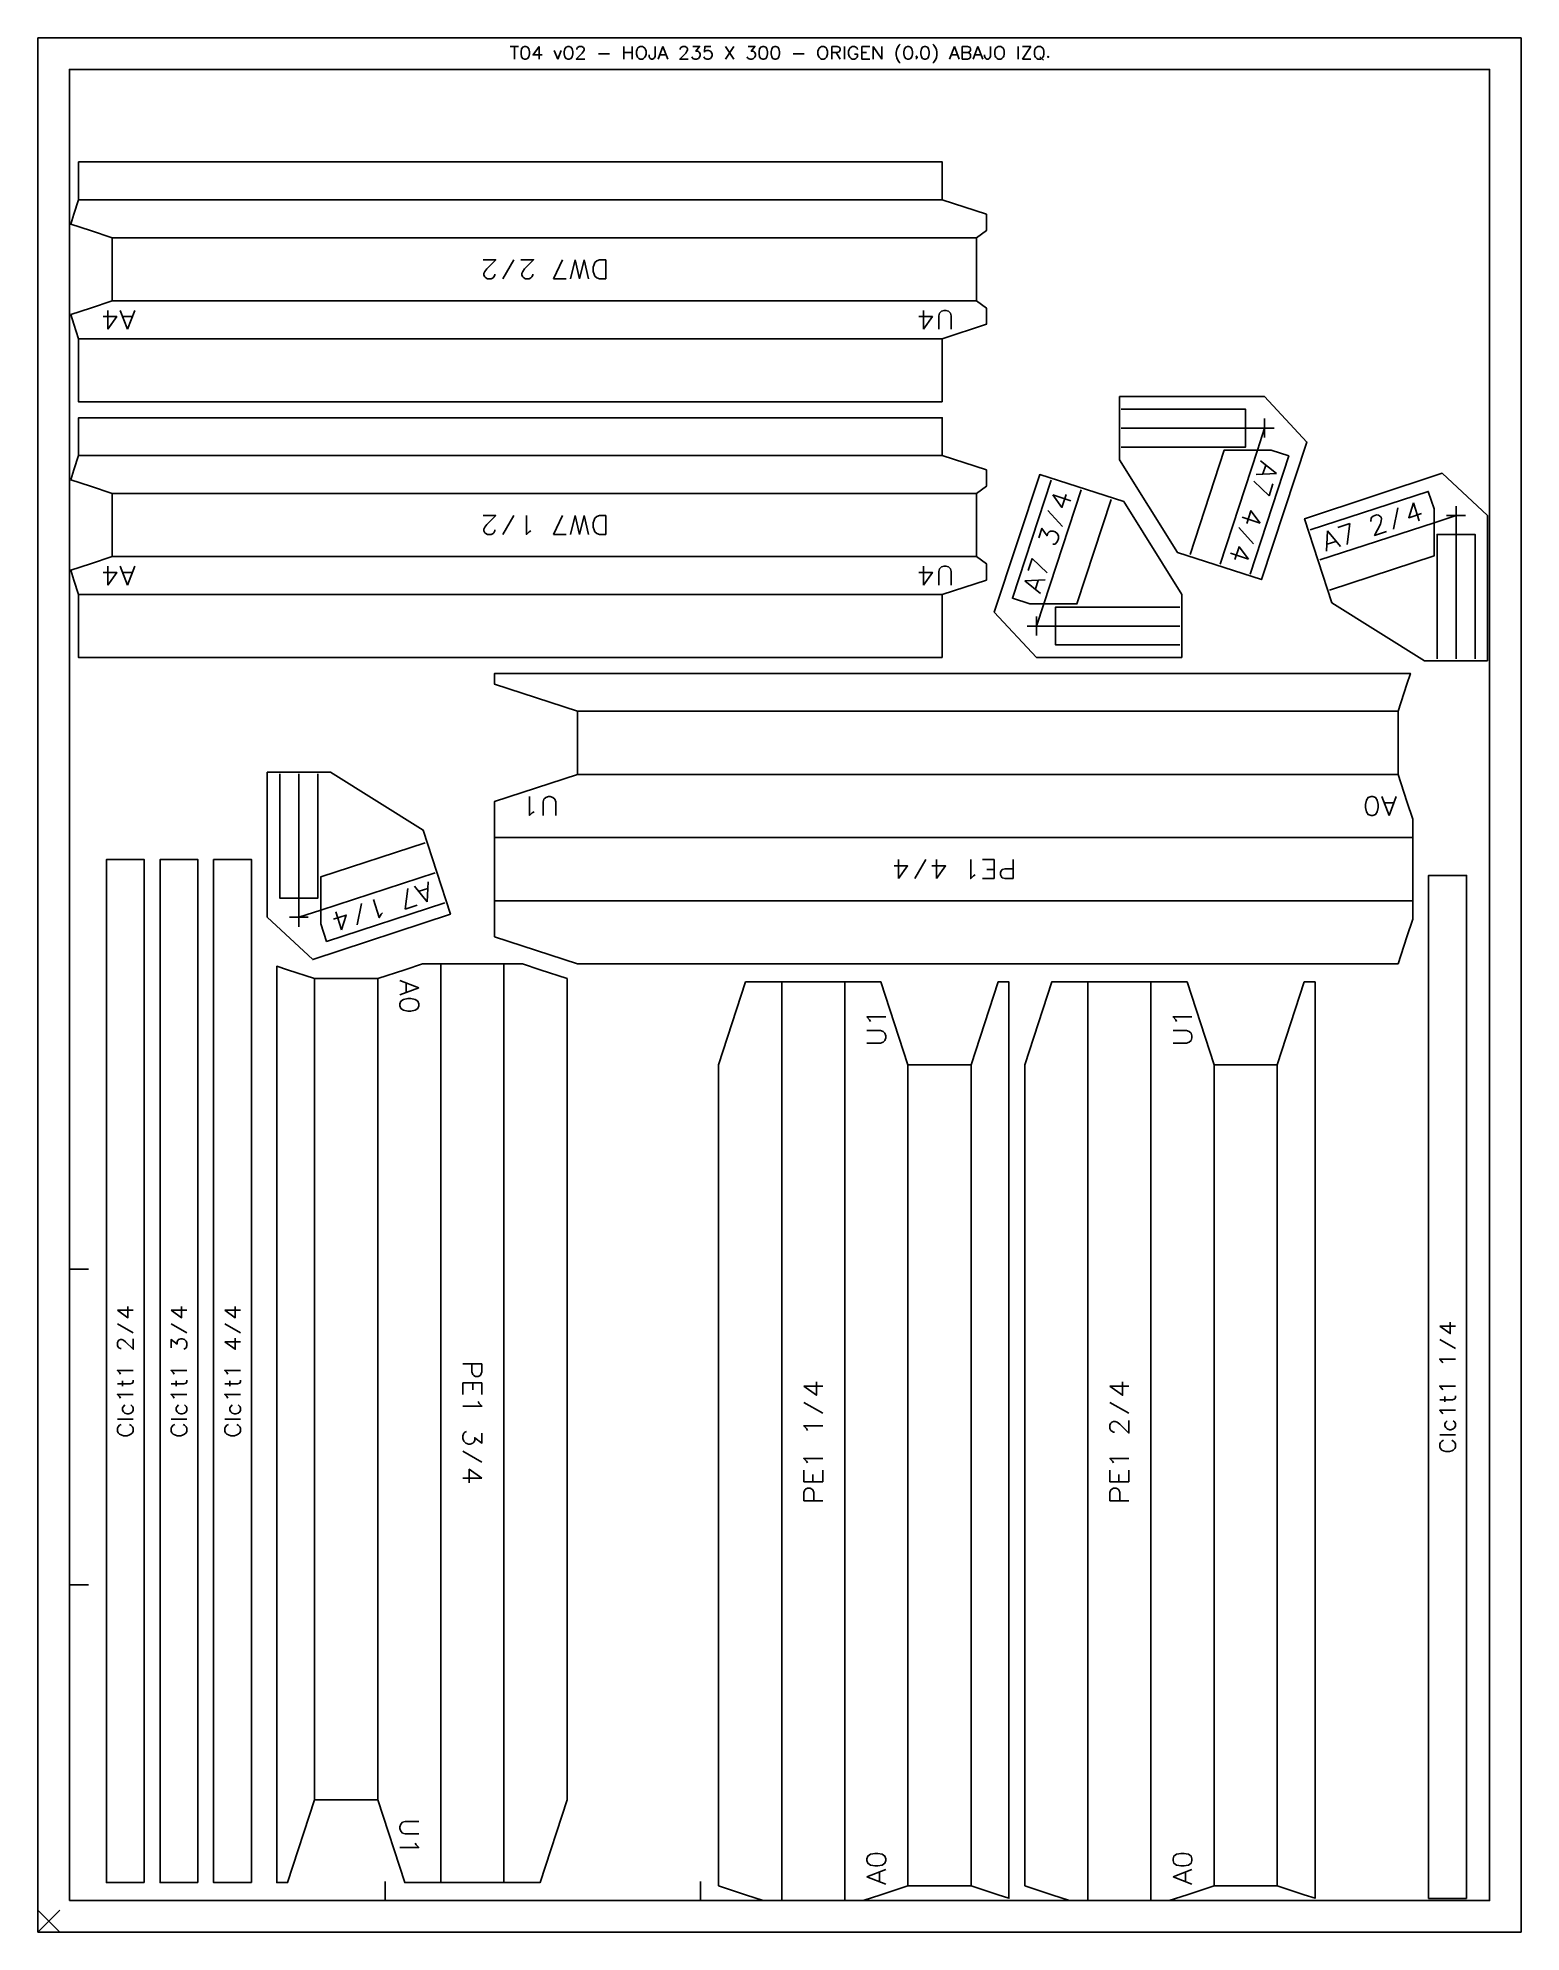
# Model space of a CAD drawing. Extents: x 0 to 235, y 0 to 300.
import ezdxf

# ---------------------------------------------------------------- set-up
doc = ezdxf.new("R2010")
doc.units = 0
for name, color, linetype in [('CORTE', 1, 'Continuous'), ('EJE', 4, 'Continuous'), ('PLIEGUE', 3, 'Continuous'), ('REFERENCIA', 8, 'Continuous'), ('ROTULO', 5, 'Continuous')]:
    doc.layers.add(name, color=color, linetype=linetype)

msp = doc.modelspace()

# ---------------------------------------------------------------- linework, layer by layer
at = {"layer": 'CORTE', "color": 1, "linetype": 'CONTINUOUS'}
for points in [[(143.2763, 242.35), (6.4583, 242.35), (6.4583, 252.35), (5.7129, 254.6338), (5.2022, 256.1983), (5.2022, 256.1983), (8.3255, 257.2177), (8.3255, 257.2177), (11.7946, 258.35), (11.7946, 258.35), (11.7946, 268.35), (11.7946, 268.35), (8.3255, 269.4823), (8.3255, 269.4823), (5.2022, 270.5017), (5.2022, 270.5017), (5.7129, 272.0662), (6.4583, 274.35), (6.4583, 280.35), (143.2763, 280.35), (143.2763, 274.35), (143.2763, 274.35), (150.2735, 272.0662), (150.2735, 272.0662), (150.2735, 270.5017), (150.2735, 269.4823), (150.2735, 269.4823), (148.7129, 268.35), (148.7129, 268.35), (148.7129, 258.35), (148.7129, 258.35), (150.2735, 257.2177), (150.2735, 257.2177), (150.2735, 256.1983), (150.2735, 254.6338), (150.2735, 254.6338), (143.2763, 252.35), (143.2763, 252.35)], [(171.35, 243.1972), (194.35, 243.1972), (201.05, 235.9972), (193.85, 214.1972), (180.55, 218.4972), (171.35, 233.1972)], [(143.2763, 201.85), (6.4583, 201.85), (6.4583, 211.85), (5.7129, 214.1338), (5.2022, 215.6983), (5.2022, 215.6983), (8.3255, 216.7177), (8.3255, 216.7177), (11.7946, 217.85), (11.7946, 217.85), (11.7946, 227.85), (11.7946, 227.85), (8.3255, 228.9823), (8.3255, 228.9823), (5.2022, 230.0017), (5.2022, 230.0017), (5.7129, 231.5662), (6.4583, 233.85), (6.4583, 239.85), (143.2763, 239.85), (143.2763, 233.85), (143.2763, 233.85), (150.2735, 231.5662), (150.2735, 231.5662), (150.2735, 230.0017), (150.2735, 228.9823), (150.2735, 228.9823), (148.7129, 227.85), (148.7129, 227.85), (148.7129, 217.85), (148.7129, 217.85), (150.2735, 216.7177), (150.2735, 216.7177), (150.2735, 215.6983), (150.2735, 214.1338), (150.2735, 214.1338), (143.2763, 211.85), (143.2763, 211.85)], [(229.6972, 201.35), (229.6972, 224.35), (222.4972, 231.05), (200.6972, 223.85), (204.9972, 210.55), (219.6972, 201.35)], [(181.2324, 201.85), (158.2324, 201.85), (151.5324, 209.05), (158.7324, 230.85), (172.0324, 226.55), (181.2324, 211.85)], [(215.5124, 153.35), (85.4749, 153.35), (72.35, 157.6338), (72.35, 157.6338), (72.35, 160.4386), (72.35, 163.35), (72.35, 173.35), (72.35, 176.2614), (72.35, 179.0662), (72.35, 179.0662), (85.4749, 183.35), (85.4749, 183.35), (85.4749, 193.35), (85.4749, 193.35), (72.35, 197.6338), (72.35, 197.6338), (72.35, 199.35), (217.4707, 199.35), (216.9106, 197.6338), (215.5124, 193.35), (215.5124, 183.35), (216.9106, 179.0662), (217.8261, 176.2614), (217.8261, 173.35), (217.8261, 163.35), (217.8261, 160.4386), (216.9106, 157.6338)], [(36.35, 183.7324), (36.35, 160.7324), (43.55, 154.0324), (65.35, 161.2324), (61.05, 174.5324), (46.35, 183.7324)], [(16.85, 7.85), (16.85, 169.85), (10.85, 169.85), (10.85, 7.85)], [(25.35, 7.85), (25.35, 169.85), (19.35, 169.85), (19.35, 7.85)], [(33.85, 7.85), (33.85, 169.85), (27.85, 169.85), (27.85, 7.85)], [(226.35, 5.35), (226.35, 167.35), (220.35, 167.35), (220.35, 5.35)], [(83.85, 151.0124), (83.85, 20.9749), (79.5662, 7.85), (79.5662, 7.85), (76.7614, 7.85), (73.85, 7.85), (63.85, 7.85), (60.9386, 7.85), (58.1338, 7.85), (58.1338, 7.85), (53.85, 20.9749), (53.85, 20.9749), (43.85, 20.9749), (43.85, 20.9749), (39.5662, 7.85), (39.5662, 7.85), (37.85, 7.85), (37.85, 152.9707), (39.5662, 152.4106), (43.85, 151.0124), (53.85, 151.0124), (58.1338, 152.4106), (60.9386, 153.3261), (63.85, 153.3261), (73.85, 153.3261), (76.7614, 153.3261), (79.5662, 152.4106)], [(107.85, 7.319), (107.85, 137.3566), (112.1338, 150.4815), (112.1338, 150.4815), (114.9386, 150.4815), (117.85, 150.4815), (127.85, 150.4815), (130.7614, 150.4815), (133.5662, 150.4815), (133.5662, 150.4815), (137.85, 137.3566), (137.85, 137.3566), (147.85, 137.3566), (147.85, 137.3566), (152.1338, 150.4815), (152.1338, 150.4815), (153.85, 150.4815), (153.85, 5.3607), (152.1338, 5.9209), (147.85, 7.319), (137.85, 7.319), (133.5662, 5.9209), (130.7614, 5.0054), (127.85, 5.0054), (117.85, 5.0054), (114.9386, 5.0054), (112.1338, 5.9209)], [(156.35, 7.319), (156.35, 137.3566), (160.6338, 150.4815), (160.6338, 150.4815), (163.4386, 150.4815), (166.35, 150.4815), (176.35, 150.4815), (179.2614, 150.4815), (182.0662, 150.4815), (182.0662, 150.4815), (186.35, 137.3566), (186.35, 137.3566), (196.35, 137.3566), (196.35, 137.3566), (200.6338, 150.4815), (200.6338, 150.4815), (202.35, 150.4815), (202.35, 5.3607), (200.6338, 5.9209), (196.35, 7.319), (186.35, 7.319), (182.0662, 5.9209), (179.2614, 5.0054), (176.35, 5.0054), (166.35, 5.0054), (163.4386, 5.0054), (160.6338, 5.9209)]]:
    msp.add_lwpolyline(points, close=True, dxfattribs=at)
at = {"layer": 'EJE', "color": 4, "linetype": 'CONTINUOUS'}
for p, q in [((171.65, 238.1972), (191.35, 238.1972)), ((194.35, 238.1972), (193.2076, 234.6972)), ((194.35, 239.6972), (194.35, 238.1972)), ((194.35, 238.1972), (195.85, 238.1972)), ((194.35, 238.1972), (194.35, 236.6972)), ((193.2076, 234.6972), (187.3097, 216.627)), ((159.3747, 210.35), (165.2726, 228.4202)), ((224.6972, 224.35), (224.6972, 225.85)), ((221.1972, 223.2076), (203.127, 217.3097)), ((224.6972, 224.35), (221.1972, 223.2076)), ((224.6972, 224.35), (223.1972, 224.35)), ((226.1972, 224.35), (224.6972, 224.35)), ((224.6972, 201.65), (224.6972, 221.35)), ((158.2324, 206.85), (159.3747, 210.35)), ((158.2324, 206.85), (158.2324, 208.35)), ((158.2324, 206.85), (156.7324, 206.85)), ((158.2324, 205.35), (158.2324, 206.85)), ((180.9324, 206.85), (161.2324, 206.85)), ((41.35, 183.4324), (41.35, 163.7324)), ((44.85, 161.8747), (62.9202, 167.7726)), ((39.85, 160.7324), (41.35, 160.7324)), ((41.35, 160.7324), (44.85, 161.8747)), ((41.35, 160.7324), (41.35, 159.2324)), ((41.35, 160.7324), (42.85, 160.7324))]:
    msp.add_line(p, q, dxfattribs=at)
for points in [[(171.65, 241.1972), (191.35, 241.1972), (191.35, 238.1972)], [(191.35, 238.1972), (191.35, 235.1972), (171.65, 235.1972)], [(191.35, 238.1972), (192.85, 238.1972), (194.35, 238.1972)], [(193.2076, 234.6972), (187.9481, 234.6972), (182.5522, 218.1652)], [(192.0673, 215.0889), (198.1724, 233.7939), (195.4047, 234.6972), (193.2076, 234.6972)], [(160.5151, 229.9583), (154.41, 211.2533), (157.1776, 210.35), (159.3747, 210.35)], [(201.5889, 222.0673), (220.2939, 228.1724), (221.1972, 225.4047), (221.1972, 223.2076)], [(159.3747, 210.35), (164.6343, 210.35), (170.0302, 226.882)], [(221.1972, 223.2076), (221.1972, 217.9481), (204.6652, 212.5522)], [(224.6972, 221.35), (224.6972, 222.85), (224.6972, 224.35)], [(224.6972, 221.35), (221.6972, 221.35), (221.6972, 201.65)], [(227.6972, 201.65), (227.6972, 221.35), (224.6972, 221.35)], [(161.2324, 206.85), (161.2324, 209.85), (180.9324, 209.85)], [(161.2324, 206.85), (159.7324, 206.85), (158.2324, 206.85)], [(180.9324, 203.85), (161.2324, 203.85), (161.2324, 206.85)], [(38.35, 183.4324), (38.35, 163.7324), (41.35, 163.7324)], [(41.35, 163.7324), (44.35, 163.7324), (44.35, 183.4324)], [(44.85, 161.8747), (44.85, 167.1343), (61.382, 172.5302)], [(41.35, 163.7324), (41.35, 162.2324), (41.35, 160.7324)], [(64.4583, 163.0151), (45.7533, 156.91), (44.85, 159.6776), (44.85, 161.8747)]]:
    msp.add_lwpolyline(points, dxfattribs=at)
at = {"layer": 'PLIEGUE', "color": 3, "linetype": 'CONTINUOUS'}
for p, q in [((143.2763, 274.35), (6.4583, 274.35)), ((148.7129, 268.35), (11.7946, 268.35)), ((148.7129, 258.35), (11.7946, 258.35)), ((143.2763, 252.35), (6.4583, 252.35)), ((143.2763, 233.85), (6.4583, 233.85)), ((148.7129, 227.85), (11.7946, 227.85)), ((148.7129, 217.85), (11.7946, 217.85)), ((143.2763, 211.85), (6.4583, 211.85)), ((215.5124, 193.35), (85.4749, 193.35)), ((215.5124, 183.35), (85.4749, 183.35)), ((217.8261, 173.35), (72.35, 173.35)), ((217.8261, 163.35), (72.35, 163.35)), ((63.85, 153.3261), (63.85, 7.85)), ((73.85, 153.3261), (73.85, 7.85)), ((43.85, 151.0124), (43.85, 20.9749)), ((53.85, 151.0124), (53.85, 20.9749)), ((117.85, 5.0054), (117.85, 150.4815)), ((127.85, 5.0054), (127.85, 150.4815)), ((166.35, 5.0054), (166.35, 150.4815)), ((176.35, 5.0054), (176.35, 150.4815)), ((137.85, 7.319), (137.85, 137.3566)), ((147.85, 7.319), (147.85, 137.3566)), ((186.35, 7.319), (186.35, 137.3566)), ((196.35, 7.319), (196.35, 137.3566))]:
    msp.add_line(p, q, dxfattribs=at)
at = {"layer": 'REFERENCIA', "color": 8, "linetype": 'CONTINUOUS'}
for p, q in [((74.8333, 298.6429), (76.1667, 298.6429)), ((75.5, 298.6429), (75.5, 296.6429)), ((79.4048, 298.6429), (79.4048, 296.6429)), ((81.7857, 297.9762), (82.3571, 296.6429)), ((82.9286, 297.9762), (82.3571, 296.6429)), ((88.8333, 297.5), (90.5476, 297.5)), ((92.8333, 298.6429), (92.8333, 296.6429)), ((92.8333, 297.6905), (94.1667, 297.6905)), ((94.1667, 298.6429), (94.1667, 296.6429)), ((99.0238, 298.6429), (98.2619, 296.6429)), ((98.5476, 297.3095), (99.5, 297.3095)), ((99.0238, 298.6429), (99.7857, 296.6429)), ((108.9286, 298.6429), (110.2619, 296.6429)), ((110.2619, 298.6429), (108.9286, 296.6429)), ((119.6905, 297.5), (121.4048, 297.5)), ((125.7857, 298.6429), (125.7857, 296.6429)), ((126.4524, 297.6905), (127.119, 296.6429)), ((127.7857, 298.6429), (127.7857, 296.6429)), ((129.4048, 297.4048), (129.881, 297.4048)), ((130.5476, 298.6429), (130.5476, 296.6429)), ((130.5476, 298.6429), (131.7857, 298.6429)), ((130.5476, 297.6905), (131.3095, 297.6905)), ((132.3571, 298.6429), (132.3571, 296.6429)), ((132.3571, 298.6429), (133.6905, 296.6429)), ((133.6905, 298.6429), (133.6905, 296.6429)), ((145.2143, 298.6429), (144.4524, 296.6429)), ((144.7381, 297.3095), (145.6905, 297.3095)), ((145.2143, 298.6429), (145.9762, 296.6429)), ((146.4524, 298.6429), (146.4524, 296.6429)), ((148.9286, 298.6429), (148.1667, 296.6429)), ((148.4524, 297.3095), (149.4048, 297.3095)), ((148.9286, 298.6429), (149.6905, 296.6429)), ((155.3095, 298.6429), (155.3095, 296.6429)), ((157.3095, 298.6429), (155.9762, 296.6429)), ((155.9762, 298.6429), (157.3095, 298.6429)), ((158.7381, 297.0238), (159.3095, 296.4524)), ((130.5476, 296.6429), (131.7857, 296.6429)), ((155.9762, 296.6429), (157.3095, 296.6429)), ((0, 0), (3.5, 3.5)), ((0, 3.5), (3.5, 0))]:
    msp.add_line(p, q, dxfattribs=at)
for points in [[(0, 0), (235, 0), (235, 300), (0, 300), (0, 0)], [(77.119, 298.6429), (76.8333, 298.5476), (76.6429, 298.2619), (76.5476, 297.7857), (76.5476, 297.5), (76.6429, 297.0238), (76.8333, 296.7381), (77.119, 296.6429), (77.3095, 296.6429), (77.5952, 296.7381), (77.7857, 297.0238), (77.881, 297.5), (77.881, 297.7857), (77.7857, 298.2619), (77.5952, 298.5476), (77.3095, 298.6429), (77.119, 298.6429)], [(79.4048, 298.6429), (78.4524, 297.3095), (79.881, 297.3095)], [(83.9762, 298.6429), (83.6905, 298.5476), (83.5, 298.2619), (83.4048, 297.7857), (83.4048, 297.5), (83.5, 297.0238), (83.6905, 296.7381), (83.9762, 296.6429), (84.1667, 296.6429), (84.4524, 296.7381), (84.6429, 297.0238), (84.7381, 297.5), (84.7381, 297.7857), (84.6429, 298.2619), (84.4524, 298.5476), (84.1667, 298.6429), (83.9762, 298.6429)], [(85.4048, 298.1667), (85.4048, 298.2619), (85.5, 298.4524), (85.5952, 298.5476), (85.7857, 298.6429), (86.1667, 298.6429), (86.3571, 298.5476), (86.4524, 298.4524), (86.5476, 298.2619), (86.5476, 298.0714), (86.4524, 297.881), (86.2619, 297.5952), (85.3095, 296.6429), (86.6429, 296.6429)], [(95.4048, 298.6429), (95.2143, 298.5476), (95.0238, 298.3571), (94.9286, 298.1667), (94.8333, 297.881), (94.8333, 297.4048), (94.9286, 297.119), (95.0238, 296.9286), (95.2143, 296.7381), (95.4048, 296.6429), (95.7857, 296.6429), (95.9762, 296.7381), (96.1667, 296.9286), (96.2619, 297.119), (96.3571, 297.4048), (96.3571, 297.881), (96.2619, 298.1667), (96.1667, 298.3571), (95.9762, 298.5476), (95.7857, 298.6429), (95.4048, 298.6429)], [(97.7857, 298.6429), (97.7857, 297.119), (97.6905, 296.8333), (97.5952, 296.7381), (97.4048, 296.6429), (97.2143, 296.6429), (97.0238, 296.7381), (96.9286, 296.8333), (96.8333, 297.119), (96.8333, 297.3095)], [(101.7857, 298.1667), (101.7857, 298.2619), (101.881, 298.4524), (101.9762, 298.5476), (102.1667, 298.6429), (102.5476, 298.6429), (102.7381, 298.5476), (102.8333, 298.4524), (102.9286, 298.2619), (102.9286, 298.0714), (102.8333, 297.881), (102.6429, 297.5952), (101.6905, 296.6429), (103.0238, 296.6429)], [(103.7857, 298.6429), (104.8333, 298.6429), (104.2619, 297.881), (104.5476, 297.881), (104.7381, 297.7857), (104.8333, 297.6905), (104.9286, 297.4048), (104.9286, 297.2143), (104.8333, 296.9286), (104.6429, 296.7381), (104.3571, 296.6429), (104.0714, 296.6429), (103.7857, 296.7381), (103.6905, 296.8333), (103.5952, 297.0238)], [(106.6429, 298.6429), (105.6905, 298.6429), (105.5952, 297.7857), (105.6905, 297.881), (105.9762, 297.9762), (106.2619, 297.9762), (106.5476, 297.881), (106.7381, 297.6905), (106.8333, 297.4048), (106.8333, 297.2143), (106.7381, 296.9286), (106.5476, 296.7381), (106.2619, 296.6429), (105.9762, 296.6429), (105.6905, 296.7381), (105.5952, 296.8333), (105.5, 297.0238)], [(112.5476, 298.6429), (113.5952, 298.6429), (113.0238, 297.881), (113.3095, 297.881), (113.5, 297.7857), (113.5952, 297.6905), (113.6905, 297.4048), (113.6905, 297.2143), (113.5952, 296.9286), (113.4048, 296.7381), (113.119, 296.6429), (112.8333, 296.6429), (112.5476, 296.7381), (112.4524, 296.8333), (112.3571, 297.0238)], [(114.8333, 298.6429), (114.5476, 298.5476), (114.3571, 298.2619), (114.2619, 297.7857), (114.2619, 297.5), (114.3571, 297.0238), (114.5476, 296.7381), (114.8333, 296.6429), (115.0238, 296.6429), (115.3095, 296.7381), (115.5, 297.0238), (115.5952, 297.5), (115.5952, 297.7857), (115.5, 298.2619), (115.3095, 298.5476), (115.0238, 298.6429), (114.8333, 298.6429)], [(116.7381, 298.6429), (116.4524, 298.5476), (116.2619, 298.2619), (116.1667, 297.7857), (116.1667, 297.5), (116.2619, 297.0238), (116.4524, 296.7381), (116.7381, 296.6429), (116.9286, 296.6429), (117.2143, 296.7381), (117.4048, 297.0238), (117.5, 297.5), (117.5, 297.7857), (117.4048, 298.2619), (117.2143, 298.5476), (116.9286, 298.6429), (116.7381, 298.6429)], [(124.1667, 298.6429), (123.9762, 298.5476), (123.7857, 298.3571), (123.6905, 298.1667), (123.5952, 297.881), (123.5952, 297.4048), (123.6905, 297.119), (123.7857, 296.9286), (123.9762, 296.7381), (124.1667, 296.6429), (124.5476, 296.6429), (124.7381, 296.7381), (124.9286, 296.9286), (125.0238, 297.119), (125.119, 297.4048), (125.119, 297.881), (125.0238, 298.1667), (124.9286, 298.3571), (124.7381, 298.5476), (124.5476, 298.6429), (124.1667, 298.6429)], [(125.7857, 298.6429), (126.6429, 298.6429), (126.9286, 298.5476), (127.0238, 298.4524), (127.119, 298.2619), (127.119, 298.0714), (127.0238, 297.881), (126.9286, 297.7857), (126.6429, 297.6905), (125.7857, 297.6905)], [(129.881, 298.1667), (129.7857, 298.3571), (129.5952, 298.5476), (129.4048, 298.6429), (129.0238, 298.6429), (128.8333, 298.5476), (128.6429, 298.3571), (128.5476, 298.1667), (128.4524, 297.881), (128.4524, 297.4048), (128.5476, 297.119), (128.6429, 296.9286), (128.8333, 296.7381), (129.0238, 296.6429), (129.4048, 296.6429), (129.5952, 296.7381), (129.7857, 296.9286), (129.881, 297.119), (129.881, 297.4048)], [(136.6429, 299.0238), (136.4524, 298.8333), (136.2619, 298.5476), (136.0714, 298.1667), (135.9762, 297.6905), (135.9762, 297.3095), (136.0714, 296.8333), (136.2619, 296.4524), (136.4524, 296.1667), (136.6429, 295.9762)], [(137.7857, 298.6429), (137.5, 298.5476), (137.3095, 298.2619), (137.2143, 297.7857), (137.2143, 297.5), (137.3095, 297.0238), (137.5, 296.7381), (137.7857, 296.6429), (137.9762, 296.6429), (138.2619, 296.7381), (138.4524, 297.0238), (138.5476, 297.5), (138.5476, 297.7857), (138.4524, 298.2619), (138.2619, 298.5476), (137.9762, 298.6429), (137.7857, 298.6429)], [(139.3095, 297.0238), (139.2143, 296.9286), (139.119, 297.0238), (139.2143, 297.119), (139.3095, 297.0238), (139.3095, 296.8333), (139.119, 296.6429)], [(140.4524, 298.6429), (140.1667, 298.5476), (139.9762, 298.2619), (139.881, 297.7857), (139.881, 297.5), (139.9762, 297.0238), (140.1667, 296.7381), (140.4524, 296.6429), (140.6429, 296.6429), (140.9286, 296.7381), (141.119, 297.0238), (141.2143, 297.5), (141.2143, 297.7857), (141.119, 298.2619), (140.9286, 298.5476), (140.6429, 298.6429), (140.4524, 298.6429)], [(141.7857, 299.0238), (141.9762, 298.8333), (142.1667, 298.5476), (142.3571, 298.1667), (142.4524, 297.6905), (142.4524, 297.3095), (142.3571, 296.8333), (142.1667, 296.4524), (141.9762, 296.1667), (141.7857, 295.9762)], [(146.4524, 298.6429), (147.3095, 298.6429), (147.5952, 298.5476), (147.6905, 298.4524), (147.7857, 298.2619), (147.7857, 298.0714), (147.6905, 297.881), (147.5952, 297.7857), (147.3095, 297.6905)], [(146.4524, 297.6905), (147.3095, 297.6905), (147.5952, 297.5952), (147.6905, 297.5), (147.7857, 297.3095), (147.7857, 297.0238), (147.6905, 296.8333), (147.5952, 296.7381), (147.3095, 296.6429), (146.4524, 296.6429)], [(150.9286, 298.6429), (150.9286, 297.119), (150.8333, 296.8333), (150.7381, 296.7381), (150.5476, 296.6429), (150.3571, 296.6429), (150.1667, 296.7381), (150.0714, 296.8333), (149.9762, 297.119), (149.9762, 297.3095)], [(152.1667, 298.6429), (151.9762, 298.5476), (151.7857, 298.3571), (151.6905, 298.1667), (151.5952, 297.881), (151.5952, 297.4048), (151.6905, 297.119), (151.7857, 296.9286), (151.9762, 296.7381), (152.1667, 296.6429), (152.5476, 296.6429), (152.7381, 296.7381), (152.9286, 296.9286), (153.0238, 297.119), (153.119, 297.4048), (153.119, 297.881), (153.0238, 298.1667), (152.9286, 298.3571), (152.7381, 298.5476), (152.5476, 298.6429), (152.1667, 298.6429)], [(158.4524, 298.6429), (158.2619, 298.5476), (158.0714, 298.3571), (157.9762, 298.1667), (157.881, 297.881), (157.881, 297.4048), (157.9762, 297.119), (158.0714, 296.9286), (158.2619, 296.7381), (158.4524, 296.6429), (158.8333, 296.6429), (159.0238, 296.7381), (159.2143, 296.9286), (159.3095, 297.119), (159.4048, 297.4048), (159.4048, 297.881), (159.3095, 298.1667), (159.2143, 298.3571), (159.0238, 298.5476), (158.8333, 298.6429), (158.4524, 298.6429)], [(160.0714, 297.119), (159.9762, 297.0238), (160.0714, 296.9286), (160.1667, 297.0238), (160.0714, 297.119)], [(5, 5), (230, 5), (230, 295), (5, 295), (5, 5)]]:
    msp.add_lwpolyline(points, dxfattribs=at)
at = {"layer": 'ROTULO', "color": 5, "linetype": 'CONTINUOUS'}
for p, q in [((73.6823, 261.85), (75.3966, 264.85)), ((81.6823, 261.85), (83.1109, 264.85)), ((84.3966, 261.85), (85.1109, 264.85)), ((85.8252, 261.85), (85.1109, 264.85)), ((85.8252, 261.85), (86.5395, 264.85)), ((87.2537, 261.85), (86.5395, 264.85)), ((89.968, 261.85), (89.968, 264.85)), ((83.6823, 261.85), (81.6823, 261.85)), ((11.0609, 253.85), (11.0609, 256.85)), ((14.2037, 253.85), (13.0609, 256.85)), ((14.918, 255.85), (13.4894, 255.85)), ((14.2037, 253.85), (15.3466, 256.85)), ((140.2958, 253.85), (140.2958, 256.85)), ((196.2177, 231.0184), (193.0112, 230.8628)), ((196.2177, 231.0184), (193.7204, 233.0357)), ((194.538, 232.318), (194.0948, 230.9599)), ((195.0652, 227.4875), (192.6566, 229.7764)), ((195.6858, 229.3887), (195.0652, 227.4875)), ((159.9994, 225.1649), (162.3194, 222.6044)), ((160.7972, 227.6095), (163.6492, 226.6786)), ((215.4813, 225.5609), (214.7825, 222.177)), ((217.9258, 226.3587), (218.8567, 223.5068)), ((73.6823, 221.35), (75.3966, 224.35)), ((81.6823, 221.35), (83.1109, 224.35)), ((84.3966, 221.35), (85.1109, 224.35)), ((85.8252, 221.35), (85.1109, 224.35)), ((85.8252, 221.35), (86.5395, 224.35)), ((87.2537, 221.35), (86.5395, 224.35)), ((89.968, 221.35), (89.968, 224.35)), ((192.583, 219.8823), (190.263, 222.4428)), ((193.6468, 223.1416), (190.7949, 224.0725)), ((205.9749, 222.4581), (207.8762, 223.0786)), ((207.8762, 223.0786), (207.4489, 219.7834)), ((83.6823, 221.35), (81.6823, 221.35)), ((204.3452, 221.9262), (204.1896, 218.7196)), ((204.2867, 219.8033), (205.6448, 220.2465)), ((204.3452, 221.9262), (206.3625, 219.4288)), ((11.0609, 213.35), (11.0609, 216.35)), ((14.2037, 213.35), (13.0609, 216.35)), ((14.2037, 213.35), (15.3466, 216.35)), ((140.2958, 213.35), (140.2958, 216.35)), ((156.8966, 215.6585), (157.5171, 217.5598)), ((157.5171, 217.5598), (159.9258, 215.2709)), ((191.7851, 217.4378), (188.9332, 218.3686)), ((14.918, 215.35), (13.4894, 215.35)), ((156.3647, 214.0288), (159.5712, 214.1844)), ((156.3647, 214.0288), (158.862, 212.0115)), ((158.0443, 212.7292), (158.4876, 214.0873)), ((214.0737, 176.85), (212.9308, 179.85)), ((214.7879, 178.85), (213.3594, 178.85)), ((214.0737, 176.85), (215.2165, 179.85)), ((136.3737, 166.85), (136.3737, 169.85)), ((138.9452, 166.85), (140.6595, 169.85)), ((142.3737, 166.85), (142.3737, 169.85)), ((151.5166, 169.85), (149.6595, 169.85)), ((151.5166, 168.2786), (150.3737, 168.2786)), ((151.5166, 166.85), (151.5166, 169.85)), ((154.5166, 166.85), (154.5166, 169.85)), ((58.1711, 162.0037), (58.5983, 165.2989)), ((61.702, 163.1562), (59.6847, 165.6535)), ((61.7605, 165.2791), (60.4024, 164.8359)), ((61.702, 163.1562), (61.8576, 166.3627)), ((151.5166, 166.85), (149.6595, 166.85)), ((50.5659, 159.5215), (51.2647, 162.9053)), ((60.0724, 162.6243), (58.1711, 162.0037)), ((48.1214, 158.7236), (47.1905, 161.5756)), ((60.35, 149.5737), (57.35, 150.7165)), ((58.35, 150.2879), (58.35, 148.8594)), ((60.35, 149.5737), (57.35, 148.4308)), ((5, 5), (5, 105)), ((5, 105), (8, 105)), ((12.6, 98.4929), (15.1, 98.4929)), ((12.6, 96.35), (15.1, 94.9214)), ((21.1, 98.4929), (23.6, 98.4929)), ((21.1, 96.35), (23.6, 94.9214)), ((29.6, 98.4929), (32.1, 98.4929)), ((29.6, 96.35), (32.1, 94.9214)), ((29.6, 93.4929), (32.1, 93.4929)), ((222.1, 95.9929), (224.6, 95.9929)), ((222.1, 93.85), (224.6, 92.4214)), ((70.35, 90.0166), (67.35, 90.0166)), ((13.4333, 86.469), (13.4333, 87.3024)), ((21.9333, 86.469), (21.9333, 87.3024)), ((30.4333, 86.469), (30.4333, 87.3024)), ((70.35, 87.0166), (67.35, 87.0166)), ((67.35, 87.0166), (67.35, 85.1595)), ((68.9214, 87.0166), (68.9214, 85.8737)), ((70.35, 87.0166), (70.35, 85.1595)), ((121.35, 86.4577), (124.35, 86.4577)), ((169.85, 86.4577), (172.85, 86.4577)), ((222.9333, 83.969), (222.9333, 84.8024)), ((12.6, 81.231), (15.1, 81.231)), ((21.1, 81.231), (23.6, 81.231)), ((29.6, 81.231), (32.1, 81.231)), ((121.35, 83.8863), (124.35, 82.172)), ((169.85, 83.8863), (172.85, 82.172)), ((222.1, 78.731), (224.6, 78.731)), ((70.35, 74.4452), (67.35, 76.1595)), ((121.35, 71.3149), (121.35, 73.172)), ((122.7786, 71.3149), (122.7786, 72.4577)), ((124.35, 71.3149), (124.35, 73.172)), ((169.85, 71.3149), (169.85, 73.172)), ((171.2786, 71.3149), (171.2786, 72.4577)), ((172.85, 71.3149), (172.85, 73.172)), ((70.35, 71.8737), (67.35, 71.8737)), ((121.35, 71.3149), (124.35, 71.3149)), ((169.85, 71.3149), (172.85, 71.3149)), ((121.35, 68.3149), (124.35, 68.3149)), ((169.85, 68.3149), (172.85, 68.3149)), ((5, 55), (8, 55)), ((131.35, 8.7578), (134.35, 9.9007)), ((133.35, 8.0435), (133.35, 9.4721)), ((179.85, 8.7578), (182.85, 9.9007)), ((181.85, 8.0435), (181.85, 9.4721)), ((55, 5), (55, 8)), ((105, 5), (105, 8)), ((131.35, 8.7578), (134.35, 7.615)), ((179.85, 8.7578), (182.85, 7.615)), ((5, 5), (105, 5))]:
    msp.add_line(p, q, dxfattribs=at)
for points in [[(72.3966, 262.5643), (72.3966, 262.4214), (72.2537, 262.1357), (72.1109, 261.9929), (71.8252, 261.85), (71.2537, 261.85), (70.968, 261.9929), (70.8252, 262.1357), (70.6823, 262.4214), (70.6823, 262.7071), (70.8252, 262.9929), (71.1109, 263.4214), (72.5395, 264.85), (70.5395, 264.85)], [(78.3966, 262.5643), (78.3966, 262.4214), (78.2537, 262.1357), (78.1109, 261.9929), (77.8252, 261.85), (77.2537, 261.85), (76.968, 261.9929), (76.8252, 262.1357), (76.6823, 262.4214), (76.6823, 262.7071), (76.8252, 262.9929), (77.1109, 263.4214), (78.5395, 264.85), (76.5395, 264.85)], [(89.968, 261.85), (88.968, 261.85), (88.5395, 261.9929), (88.2537, 262.2786), (88.1109, 262.5643), (87.968, 262.9929), (87.968, 263.7071), (88.1109, 264.1357), (88.2537, 264.4214), (88.5395, 264.7071), (88.968, 264.85), (89.968, 264.85)], [(11.0609, 253.85), (12.4894, 255.85), (10.3466, 255.85)], [(140.2958, 253.85), (141.7243, 255.85), (139.5815, 255.85)], [(144.7243, 253.85), (144.7243, 255.9929), (144.5815, 256.4214), (144.2958, 256.7071), (143.8672, 256.85), (143.5815, 256.85), (143.1529, 256.7071), (142.8672, 256.4214), (142.7243, 255.9929), (142.7243, 253.85)], [(160.7972, 227.6095), (162.2553, 225.6308), (162.9202, 227.6679)], [(193.6468, 223.1416), (192.1888, 225.1203), (191.5239, 223.0832)], [(217.9258, 226.3587), (217.1883, 224.0142), (219.2254, 224.6791)], [(72.3966, 222.0643), (72.3966, 221.9214), (72.2537, 221.6357), (72.1109, 221.4929), (71.8252, 221.35), (71.2537, 221.35), (70.968, 221.4929), (70.8252, 221.6357), (70.6823, 221.9214), (70.6823, 222.2071), (70.8252, 222.4929), (71.1109, 222.9214), (72.5395, 224.35), (70.5395, 224.35)], [(78.1109, 221.9214), (77.8252, 221.7786), (77.3966, 221.35), (77.3966, 224.35)], [(89.968, 221.35), (88.968, 221.35), (88.5395, 221.4929), (88.2537, 221.7786), (88.1109, 222.0643), (87.968, 222.4929), (87.968, 223.2071), (88.1109, 223.6357), (88.2537, 223.9214), (88.5395, 224.2071), (88.968, 224.35), (89.968, 224.35)], [(158.581, 220.8191), (159.0685, 222.313), (159.889, 221.1436), (160.022, 221.551), (160.2465, 221.7783), (160.4266, 221.8697), (160.8783, 221.8726), (161.15, 221.7839), (161.5131, 221.5151), (161.696, 221.1549), (161.6988, 220.7031), (161.5659, 220.2957), (161.2971, 219.9326), (161.1169, 219.8411), (160.801, 219.794)], [(211.2213, 223.4191), (211.177, 223.5549), (211.2242, 223.8708), (211.3156, 224.051), (211.5429, 224.2754), (212.0862, 224.4527), (212.4021, 224.4056), (212.5822, 224.3141), (212.8067, 224.0868), (212.8953, 223.8152), (212.8482, 223.4993), (212.7096, 223.0032), (211.7947, 221.2019), (213.696, 221.8224)], [(191.7851, 217.4378), (190.3271, 219.4164), (189.6622, 217.3793)], [(144.7243, 213.35), (144.7243, 215.4929), (144.5815, 215.9214), (144.2958, 216.2071), (143.8672, 216.35), (143.5815, 216.35), (143.1529, 216.2071), (142.8672, 215.9214), (142.7243, 215.4929), (142.7243, 213.35)], [(11.0609, 213.35), (12.4894, 215.35), (10.3466, 215.35)], [(140.2958, 213.35), (141.7243, 215.35), (139.5815, 215.35)], [(78.6134, 177.4214), (78.3277, 177.2786), (77.8991, 176.85), (77.8991, 179.85)], [(82.042, 176.85), (82.042, 178.9929), (81.8991, 179.4214), (81.6134, 179.7071), (81.1849, 179.85), (80.8991, 179.85), (80.4706, 179.7071), (80.1849, 179.4214), (80.042, 178.9929), (80.042, 176.85)], [(211.5022, 176.85), (211.9308, 176.9929), (212.2165, 177.4214), (212.3594, 178.1357), (212.3594, 178.5643), (212.2165, 179.2786), (211.9308, 179.7071), (211.5022, 179.85), (211.2165, 179.85), (210.7879, 179.7071), (210.5022, 179.2786), (210.3594, 178.5643), (210.3594, 178.1357), (210.5022, 177.4214), (210.7879, 176.9929), (211.2165, 176.85), (211.5022, 176.85)], [(136.3737, 166.85), (137.8023, 168.85), (135.6595, 168.85)], [(142.3737, 166.85), (143.8023, 168.85), (141.6595, 168.85)], [(148.5166, 167.4214), (148.2309, 167.2786), (147.8023, 166.85), (147.8023, 169.85)], [(154.5166, 166.85), (153.2309, 166.85), (152.8023, 166.9929), (152.6595, 167.1357), (152.5166, 167.4214), (152.5166, 167.85), (152.6595, 168.1357), (152.8023, 168.2786), (153.2309, 168.4214), (154.5166, 168.4214)], [(54.5986, 161.4388), (54.3713, 161.2143), (54.0969, 160.674), (53.166, 163.5259)], [(48.1214, 158.7236), (48.8589, 161.0682), (46.8218, 160.4033)], [(60.35, 147.0022), (60.2071, 147.4308), (59.7786, 147.7165), (59.0643, 147.8594), (58.6357, 147.8594), (57.9214, 147.7165), (57.4929, 147.4308), (57.35, 147.0022), (57.35, 146.7165), (57.4929, 146.2879), (57.9214, 146.0022), (58.6357, 145.8594), (59.0643, 145.8594), (59.7786, 146.0022), (60.2071, 146.2879), (60.35, 146.7165), (60.35, 147.0022)], [(131.9214, 144.218), (131.7786, 144.5037), (131.35, 144.9323), (134.35, 144.9323)], [(180.4214, 144.218), (180.2786, 144.5037), (179.85, 144.9323), (182.85, 144.9323)], [(131.35, 140.7895), (133.4929, 140.7895), (133.9214, 140.9323), (134.2071, 141.218), (134.35, 141.6466), (134.35, 141.9323), (134.2071, 142.3609), (133.9214, 142.6466), (133.4929, 142.7895), (131.35, 142.7895)], [(179.85, 140.7895), (181.9929, 140.7895), (182.4214, 140.9323), (182.7071, 141.218), (182.85, 141.6466), (182.85, 141.9323), (182.7071, 142.3609), (182.4214, 142.6466), (181.9929, 142.7895), (179.85, 142.7895)], [(12.6, 98.4929), (14.2667, 97.3024), (14.2667, 99.0881)], [(21.1, 98.4929), (22.7667, 97.3024), (22.7667, 99.0881)], [(29.6, 98.4929), (31.2667, 97.3024), (31.2667, 99.0881)], [(222.1, 95.9929), (223.7667, 94.8024), (223.7667, 96.5881)], [(13.1952, 92.4214), (13.0762, 92.4214), (12.8381, 92.5405), (12.719, 92.6595), (12.6, 92.8976), (12.6, 93.3738), (12.719, 93.6119), (12.8381, 93.731), (13.0762, 93.85), (13.3143, 93.85), (13.5524, 93.731), (13.9095, 93.4929), (15.1, 92.3024), (15.1, 93.969)], [(21.1, 92.5405), (21.1, 93.85), (22.0524, 93.1357), (22.0524, 93.4929), (22.1714, 93.731), (22.2905, 93.85), (22.6476, 93.969), (22.8857, 93.969), (23.2429, 93.85), (23.481, 93.6119), (23.6, 93.2548), (23.6, 92.8976), (23.481, 92.5405), (23.3619, 92.4214), (23.1238, 92.3024)], [(29.6, 93.4929), (31.2667, 92.3024), (31.2667, 94.0881)], [(70.35, 90.0166), (70.35, 88.7309), (70.2071, 88.3023), (70.0643, 88.1595), (69.7786, 88.0166), (69.35, 88.0166), (69.0643, 88.1595), (68.9214, 88.3023), (68.7786, 88.7309), (68.7786, 90.0166)], [(222.5762, 90.1595), (222.4571, 90.3976), (222.1, 90.7548), (224.6, 90.7548)], [(13.0762, 88.3738), (12.9571, 88.6119), (12.6, 88.969), (15.1, 88.969)], [(12.6, 86.8262), (14.6238, 86.8262), (14.981, 86.9452), (15.1, 87.1833), (15.1, 87.4214)], [(21.5762, 88.3738), (21.4571, 88.6119), (21.1, 88.969), (23.6, 88.969)], [(21.1, 86.8262), (23.1238, 86.8262), (23.481, 86.9452), (23.6, 87.1833), (23.6, 87.4214)], [(30.0762, 88.3738), (29.9571, 88.6119), (29.6, 88.969), (32.1, 88.969)], [(29.6, 86.8262), (31.6238, 86.8262), (31.981, 86.9452), (32.1, 87.1833), (32.1, 87.4214)], [(121.35, 86.4577), (123.35, 85.0291), (123.35, 87.172)], [(169.85, 86.4577), (171.85, 85.0291), (171.85, 87.172)], [(13.0762, 84.5643), (12.9571, 84.8024), (12.6, 85.1595), (15.1, 85.1595)], [(21.5762, 84.5643), (21.4571, 84.8024), (21.1, 85.1595), (23.6, 85.1595)], [(30.0762, 84.5643), (29.9571, 84.8024), (29.6, 85.1595), (32.1, 85.1595)], [(69.7786, 84.0166), (69.9214, 83.7309), (70.35, 83.3023), (67.35, 83.3023)], [(222.5762, 85.8738), (222.4571, 86.1119), (222.1, 86.469), (224.6, 86.469)], [(222.1, 84.3262), (224.1238, 84.3262), (224.481, 84.4452), (224.6, 84.6833), (224.6, 84.9214)], [(13.7905, 83.4929), (13.5524, 83.2548), (13.4333, 83.0167), (13.4333, 82.6595), (13.5524, 82.4214), (13.7905, 82.1833), (14.1476, 82.0643), (14.3857, 82.0643), (14.7429, 82.1833), (14.981, 82.4214), (15.1, 82.6595), (15.1, 83.0167), (14.981, 83.2548), (14.7429, 83.4929)], [(22.2905, 83.4929), (22.0524, 83.2548), (21.9333, 83.0167), (21.9333, 82.6595), (22.0524, 82.4214), (22.2905, 82.1833), (22.6476, 82.0643), (22.8857, 82.0643), (23.2429, 82.1833), (23.481, 82.4214), (23.6, 82.6595), (23.6, 83.0167), (23.481, 83.2548), (23.2429, 83.4929)], [(30.7905, 83.4929), (30.5524, 83.2548), (30.4333, 83.0167), (30.4333, 82.6595), (30.5524, 82.4214), (30.7905, 82.1833), (31.1476, 82.0643), (31.3857, 82.0643), (31.7429, 82.1833), (31.981, 82.4214), (32.1, 82.6595), (32.1, 83.0167), (31.981, 83.2548), (31.7429, 83.4929)], [(170.5643, 79.172), (170.4214, 79.172), (170.1357, 79.3149), (169.9929, 79.4577), (169.85, 79.7434), (169.85, 80.3149), (169.9929, 80.6006), (170.1357, 80.7434), (170.4214, 80.8863), (170.7071, 80.8863), (170.9929, 80.7434), (171.4214, 80.4577), (172.85, 79.0291), (172.85, 81.0291)], [(222.5762, 82.0643), (222.4571, 82.3024), (222.1, 82.6595), (224.6, 82.6595)], [(13.1952, 80.3976), (12.9571, 80.2786), (12.719, 80.0405), (12.6, 79.8024), (12.6, 79.3262), (12.719, 79.0881), (12.9571, 78.85), (13.1952, 78.731), (13.5524, 78.6119), (14.1476, 78.6119), (14.5048, 78.731), (14.7429, 78.85), (14.981, 79.0881), (15.1, 79.3262), (15.1, 79.8024), (14.981, 80.0405), (14.7429, 80.2786), (14.5048, 80.3976)], [(21.6952, 80.3976), (21.4571, 80.2786), (21.219, 80.0405), (21.1, 79.8024), (21.1, 79.3262), (21.219, 79.0881), (21.4571, 78.85), (21.6952, 78.731), (22.0524, 78.6119), (22.6476, 78.6119), (23.0048, 78.731), (23.2429, 78.85), (23.481, 79.0881), (23.6, 79.3262), (23.6, 79.8024), (23.481, 80.0405), (23.2429, 80.2786), (23.0048, 80.3976)], [(30.1952, 80.3976), (29.9571, 80.2786), (29.719, 80.0405), (29.6, 79.8024), (29.6, 79.3262), (29.719, 79.0881), (29.9571, 78.85), (30.1952, 78.731), (30.5524, 78.6119), (31.1476, 78.6119), (31.5048, 78.731), (31.7429, 78.85), (31.981, 79.0881), (32.1, 79.3262), (32.1, 79.8024), (31.981, 80.0405), (31.7429, 80.2786), (31.5048, 80.3976)], [(70.35, 79.0166), (70.35, 77.4452), (69.2071, 78.3023), (69.2071, 77.8737), (69.0643, 77.588), (68.9214, 77.4452), (68.4929, 77.3023), (68.2071, 77.3023), (67.7786, 77.4452), (67.4929, 77.7309), (67.35, 78.1595), (67.35, 78.588), (67.4929, 79.0166), (67.6357, 79.1595), (67.9214, 79.3023)], [(121.9214, 79.4577), (121.7786, 79.7434), (121.35, 80.172), (124.35, 80.172)], [(223.2905, 80.9929), (223.0524, 80.7548), (222.9333, 80.5167), (222.9333, 80.1595), (223.0524, 79.9214), (223.2905, 79.6833), (223.6476, 79.5643), (223.8857, 79.5643), (224.2429, 79.6833), (224.481, 79.9214), (224.6, 80.1595), (224.6, 80.5167), (224.481, 80.7548), (224.2429, 80.9929)], [(121.9214, 74.3149), (121.7786, 74.6006), (121.35, 75.0291), (124.35, 75.0291)], [(170.4214, 74.3149), (170.2786, 74.6006), (169.85, 75.0291), (172.85, 75.0291)], [(222.6952, 77.8976), (222.4571, 77.7786), (222.219, 77.5405), (222.1, 77.3024), (222.1, 76.8262), (222.219, 76.5881), (222.4571, 76.35), (222.6952, 76.231), (223.0524, 76.1119), (223.6476, 76.1119), (224.0048, 76.231), (224.2429, 76.35), (224.481, 76.5881), (224.6, 76.8262), (224.6, 77.3024), (224.481, 77.5405), (224.2429, 77.7786), (224.0048, 77.8976)], [(70.35, 71.8737), (68.35, 73.3023), (68.35, 71.1595)], [(121.35, 68.3149), (121.35, 69.6006), (121.4929, 70.0291), (121.6357, 70.172), (121.9214, 70.3149), (122.35, 70.3149), (122.6357, 70.172), (122.7786, 70.0291), (122.9214, 69.6006), (122.9214, 68.3149)], [(169.85, 68.3149), (169.85, 69.6006), (169.9929, 70.0291), (170.1357, 70.172), (170.4214, 70.3149), (170.85, 70.3149), (171.1357, 70.172), (171.2786, 70.0291), (171.4214, 69.6006), (171.4214, 68.3149)], [(60.35, 17.542), (58.2071, 17.542), (57.7786, 17.3991), (57.4929, 17.1134), (57.35, 16.6849), (57.35, 16.3991), (57.4929, 15.9706), (57.7786, 15.6849), (58.2071, 15.542), (60.35, 15.542)], [(59.7786, 14.1134), (59.9214, 13.8277), (60.35, 13.3991), (57.35, 13.3991)], [(131.35, 11.3292), (131.4929, 10.9007), (131.9214, 10.615), (132.6357, 10.4721), (133.0643, 10.4721), (133.7786, 10.615), (134.2071, 10.9007), (134.35, 11.3292), (134.35, 11.615), (134.2071, 12.0435), (133.7786, 12.3292), (133.0643, 12.4721), (132.6357, 12.4721), (131.9214, 12.3292), (131.4929, 12.0435), (131.35, 11.615), (131.35, 11.3292)], [(179.85, 11.3292), (179.9929, 10.9007), (180.4214, 10.615), (181.1357, 10.4721), (181.5643, 10.4721), (182.2786, 10.615), (182.7071, 10.9007), (182.85, 11.3292), (182.85, 11.615), (182.7071, 12.0435), (182.2786, 12.3292), (181.5643, 12.4721), (181.1357, 12.4721), (180.4214, 12.3292), (179.9929, 12.0435), (179.85, 11.615), (179.85, 11.3292)]]:
    msp.add_lwpolyline(points, dxfattribs=at)

doc.saveas('drawing.dxf')
